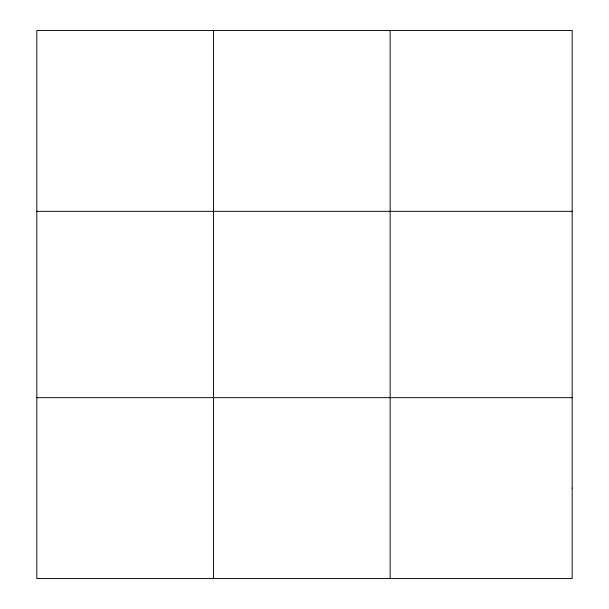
<?xml version="1.0" encoding="UTF-8"?>
<svg xmlns="http://www.w3.org/2000/svg" width="609" height="609" viewBox="0 0 609 609"><rect width="100%" height="100%" fill="white"/><g stroke="black" fill="none" stroke-linecap="round" stroke-linejoin="round"><path stroke-width="0.91" d="M213.493 578.55L213.493 30.45M390.156 578.55L390.156 30.45M36.829 211.323L572.171 211.323M36.829 397.677L572.171 397.677M572.171 488.114L572.171 578.55L36.829 578.55L36.829 30.45L572.171 30.45L572.171 488.114"/></g></svg>
